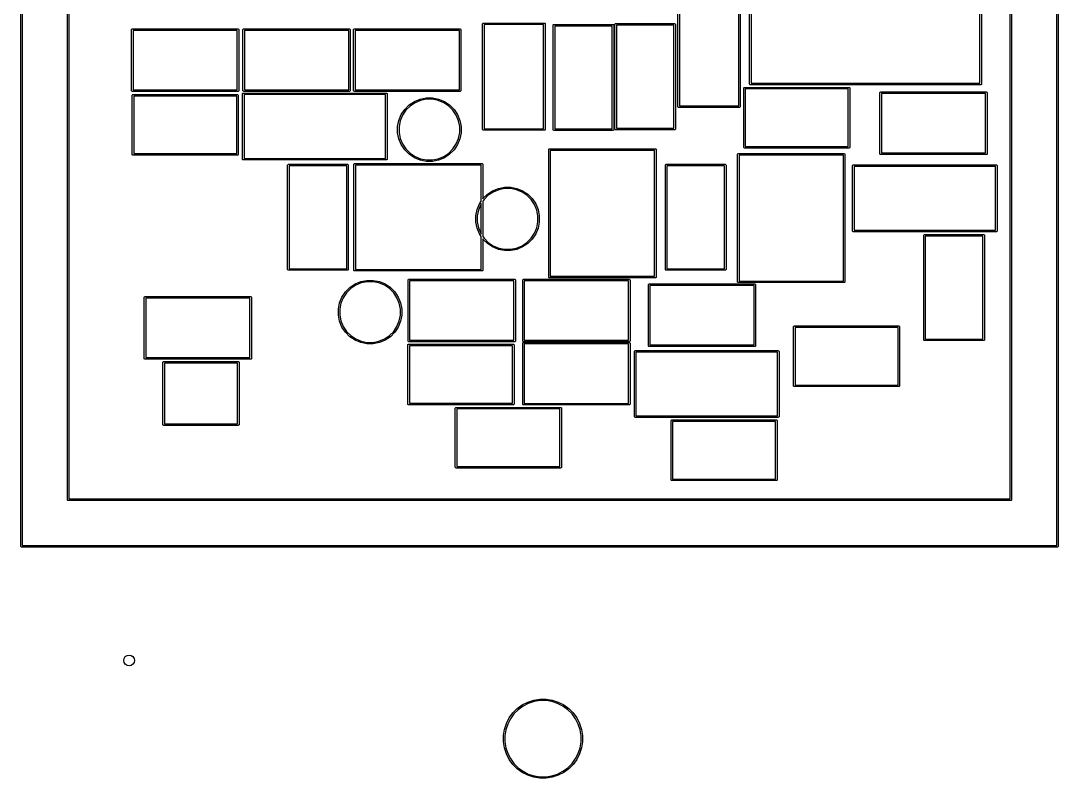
# Model space of a CAD drawing. Extents: x 3.95 to 7.48, y -4.85 to -2.96.
# Drawn here: x 3.952 to 5.265, y -4.847 to -3.888 of the extents above; entities that cross this region are included whole.
import ezdxf

# ---------------------------------------------------------------- set-up
doc = ezdxf.new("R2010")
doc.units = 0
doc.header["$MEASUREMENT"] = 0
doc.layers.add('BLACK', color=7, linetype='CONTINUOUS')

msp = doc.modelspace()

# ---------------------------------------------------------------- linework, layer by layer
at = {"layer": 'BLACK', "linetype": 'CONTINUOUS'}
for p, q in [((3.9515, -4.553), (3.9515, -3.242)), ((3.9535, -3.243), (3.9535, -4.552)), ((5.2626, -4.552), (5.2626, -3.243)), ((5.2645, -3.242), (5.2645, -4.553)), ((4.0106, -4.494), (4.0106, -3.3011)), ((4.0126, -3.302), (4.0126, -4.493)), ((5.2035, -4.493), (5.2035, -3.302)), ((5.2055, -3.3011), (5.2055, -4.494)), ((4.874, -3.9678), (4.874, -3.7552)), ((4.876, -3.7562), (4.876, -3.9668)), ((5.1654, -3.9668), (5.1654, -3.7562)), ((5.1673, -3.7552), (5.1673, -3.9678)), ((4.7831, -3.9964), (4.7831, -3.8626)), ((4.7851, -3.8636), (4.7851, -3.9955)), ((4.8603, -3.9955), (4.8603, -3.8636)), ((4.8622, -3.8626), (4.8622, -3.9964)), ((4.0918, -3.8986), (4.0924, -3.898)), ((4.0918, -3.8989), (4.0918, -3.8986)), ((4.0918, -3.9761), (4.0918, -3.8989)), ((4.0924, -3.898), (4.0927, -3.8979)), ((4.0927, -3.8979), (4.2266, -3.8979)), ((4.2266, -3.8979), (4.227, -3.898)), ((4.227, -3.898), (4.2275, -3.8986)), ((4.2275, -3.8986), (4.2276, -3.8989)), ((4.2276, -3.8989), (4.2276, -3.9761)), ((4.2328, -3.8986), (4.2334, -3.898)), ((4.2328, -3.8989), (4.2328, -3.8986)), ((4.2328, -3.9761), (4.2328, -3.8989)), ((4.2334, -3.898), (4.2337, -3.8979)), ((4.2337, -3.8979), (4.3676, -3.8979)), ((4.3676, -3.8979), (4.368, -3.898)), ((4.368, -3.898), (4.3685, -3.8986)), ((4.3685, -3.8986), (4.3686, -3.8989)), ((4.3686, -3.8989), (4.3686, -3.9761)), ((4.3728, -3.8986), (4.3734, -3.898)), ((4.3728, -3.8989), (4.3728, -3.8986)), ((4.3728, -3.9761), (4.3728, -3.8989)), ((4.3734, -3.898), (4.3737, -3.8979)), ((4.3737, -3.8979), (4.5076, -3.8979)), ((4.5076, -3.8979), (4.508, -3.898)), ((4.508, -3.898), (4.5085, -3.8986)), ((4.5085, -3.8986), (4.5086, -3.8989)), ((4.5086, -3.8989), (4.5086, -3.9761)), ((4.5361, -3.8916), (4.5362, -3.8912)), ((4.5361, -4.0254), (4.5361, -3.8916)), ((4.5362, -3.8912), (4.5367, -3.8907)), ((4.5367, -3.8907), (4.5371, -3.8906)), ((4.5371, -3.8906), (4.6143, -3.8906)), ((4.5381, -3.8926), (4.5381, -4.0245)), ((4.6133, -3.8926), (4.5381, -3.8926)), ((4.6133, -4.0245), (4.6133, -3.8926)), ((4.6143, -3.8906), (4.6146, -3.8907)), ((4.6146, -3.8907), (4.6152, -3.8912)), ((4.6152, -3.8912), (4.6152, -3.8916)), ((4.6152, -3.8916), (4.6152, -4.0254)), ((4.6253, -3.8934), (4.6254, -3.893)), ((4.6253, -4.0257), (4.6253, -3.8934)), ((4.6254, -3.893), (4.6259, -3.8925)), ((4.6259, -3.8925), (4.6263, -3.8924)), ((4.6263, -3.8924), (4.7011, -3.8924)), ((4.6273, -3.8944), (4.6273, -4.0247)), ((4.7001, -3.8944), (4.6273, -3.8944)), ((4.7001, -4.0247), (4.7001, -3.8944)), ((4.7011, -3.8924), (4.7015, -3.8925)), ((4.7015, -3.8925), (4.702, -3.893)), ((4.702, -3.893), (4.7021, -3.8934)), ((4.7021, -3.8934), (4.7021, -4.0257)), ((4.7033, -3.8924), (4.7034, -3.892)), ((4.7033, -4.0247), (4.7033, -3.8924)), ((4.7034, -3.892), (4.7039, -3.8915)), ((4.7039, -3.8915), (4.7043, -3.8914)), ((4.7043, -3.8914), (4.7791, -3.8914)), ((4.7053, -3.8934), (4.7053, -4.0237)), ((4.7781, -3.8934), (4.7053, -3.8934)), ((4.7781, -4.0237), (4.7781, -3.8934)), ((4.7791, -3.8914), (4.7795, -3.8915)), ((4.7795, -3.8915), (4.78, -3.892)), ((4.78, -3.892), (4.7801, -3.8924)), ((4.7801, -3.8924), (4.7801, -4.0247)), ((4.0937, -3.8999), (4.0937, -3.9751)), ((4.2256, -3.8999), (4.0937, -3.8999)), ((4.2256, -3.9751), (4.2256, -3.8999)), ((4.2347, -3.8999), (4.2347, -3.9751)), ((4.3666, -3.8999), (4.2347, -3.8999)), ((4.3666, -3.9751), (4.3666, -3.8999)), ((4.3747, -3.8999), (4.3747, -3.9751)), ((4.5066, -3.8999), (4.3747, -3.8999)), ((4.5066, -3.9751), (4.5066, -3.8999)), ((4.0918, -3.9765), (4.0918, -3.9761)), ((4.0924, -3.977), (4.0918, -3.9765)), ((4.0927, -3.9771), (4.0924, -3.977)), ((4.2266, -3.9771), (4.0927, -3.9771)), ((4.0937, -3.9751), (4.2256, -3.9751)), ((4.227, -3.977), (4.2266, -3.9771)), ((4.2275, -3.9765), (4.227, -3.977)), ((4.2276, -3.9761), (4.2275, -3.9765)), ((4.2328, -3.9765), (4.2328, -3.9761)), ((4.2334, -3.977), (4.2328, -3.9765)), ((4.2337, -3.9771), (4.2334, -3.977)), ((4.3676, -3.9771), (4.2337, -3.9771)), ((4.2347, -3.9751), (4.3666, -3.9751)), ((4.368, -3.977), (4.3676, -3.9771)), ((4.3685, -3.9765), (4.368, -3.977)), ((4.3686, -3.9761), (4.3685, -3.9765)), ((4.3728, -3.9765), (4.3728, -3.9761)), ((4.3734, -3.977), (4.3728, -3.9765)), ((4.3737, -3.9771), (4.3734, -3.977)), ((4.5076, -3.9771), (4.3737, -3.9771)), ((4.3747, -3.9751), (4.5066, -3.9751)), ((4.508, -3.977), (4.5076, -3.9771)), ((4.5085, -3.9765), (4.508, -3.977)), ((4.5086, -3.9761), (4.5085, -3.9765)), ((4.8665, -3.9731), (4.8666, -3.9727)), ((4.8665, -4.0479), (4.8665, -3.9731)), ((4.8666, -3.9727), (4.8672, -3.9722)), ((4.8672, -3.9722), (4.8675, -3.9721)), ((4.8675, -3.9721), (4.9998, -3.9721)), ((4.8685, -3.9741), (4.8685, -4.0469)), ((4.9988, -3.9741), (4.8685, -3.9741)), ((4.8741, -3.9682), (4.874, -3.9678)), ((4.8746, -3.9687), (4.8741, -3.9682)), ((4.875, -3.9688), (4.8746, -3.9687)), ((5.1663, -3.9688), (4.875, -3.9688)), ((4.876, -3.9668), (5.1654, -3.9668)), ((4.9988, -4.0469), (4.9988, -3.9741)), ((4.9998, -3.9721), (5.0002, -3.9722)), ((5.0002, -3.9722), (5.0007, -3.9727)), ((5.0007, -3.9727), (5.0008, -3.9731)), ((5.0008, -3.9731), (5.0008, -4.0479)), ((5.0388, -3.9786), (5.0394, -3.978)), ((5.0394, -3.978), (5.0397, -3.9779)), ((5.0397, -3.9779), (5.1736, -3.9779)), ((5.1667, -3.9687), (5.1663, -3.9688)), ((5.1673, -3.9682), (5.1667, -3.9687)), ((5.1673, -3.9678), (5.1673, -3.9682)), ((5.1736, -3.9779), (5.174, -3.978)), ((5.174, -3.978), (5.1745, -3.9786)), ((4.0925, -3.9821), (4.0926, -3.9817)), ((4.0925, -4.0569), (4.0925, -3.9821)), ((4.0926, -3.9817), (4.0932, -3.9812)), ((4.0932, -3.9812), (4.0935, -3.9811)), ((4.0935, -3.9811), (4.2258, -3.9811)), ((4.0945, -3.9831), (4.0945, -4.0559)), ((4.2248, -3.9831), (4.0945, -3.9831)), ((4.2248, -4.0559), (4.2248, -3.9831)), ((4.2258, -3.9811), (4.2262, -3.9812)), ((4.2262, -3.9812), (4.2267, -3.9817)), ((4.2267, -3.9817), (4.2268, -3.9821)), ((4.2268, -3.9821), (4.2268, -4.0569)), ((4.2321, -3.9802), (4.2322, -3.9798)), ((4.2321, -4.0629), (4.2321, -3.9802)), ((4.2322, -3.9798), (4.2327, -3.9793)), ((4.2327, -3.9793), (4.2331, -3.9792)), ((4.2331, -3.9792), (4.4142, -3.9792)), ((4.2341, -3.9812), (4.2341, -4.0619)), ((4.4132, -3.9812), (4.2341, -3.9812)), ((4.4132, -4.0619), (4.4132, -3.9812)), ((4.4142, -3.9792), (4.4146, -3.9793)), ((4.4146, -3.9793), (4.4151, -3.9798)), ((4.4151, -3.9798), (4.4152, -3.9802)), ((4.4152, -3.9802), (4.4152, -4.0629)), ((4.4431, -3.9943), (4.4497, -3.9899)), ((4.4497, -3.9899), (4.457, -3.9869)), ((4.4575, -3.9886), (4.4505, -3.9915)), ((4.457, -3.9869), (4.4647, -3.9854)), ((4.4649, -3.9871), (4.4575, -3.9886)), ((4.4647, -3.9854), (4.4726, -3.9854)), ((4.4725, -3.9871), (4.4649, -3.9871)), ((4.4799, -3.9886), (4.4725, -3.9871)), ((4.4726, -3.9854), (4.4804, -3.9869)), ((4.4869, -3.9915), (4.4799, -3.9886)), ((4.4804, -3.9869), (4.4877, -3.9899)), ((4.4877, -3.9899), (4.4943, -3.9943)), ((5.0388, -3.9789), (5.0388, -3.9786)), ((5.0388, -4.0561), (5.0388, -3.9789)), ((5.0407, -3.9799), (5.0407, -4.0551)), ((5.1726, -3.9799), (5.0407, -3.9799)), ((5.1726, -4.0551), (5.1726, -3.9799)), ((5.1745, -3.9786), (5.1746, -3.9789)), ((5.1746, -3.9789), (5.1746, -4.0561)), ((4.4331, -4.0065), (4.4375, -3.9999)), ((4.4389, -4.001), (4.4347, -4.0073)), ((4.4375, -3.9999), (4.4431, -3.9943)), ((4.4442, -3.9957), (4.4389, -4.001)), ((4.4505, -3.9915), (4.4442, -3.9957)), ((4.4931, -3.9957), (4.4869, -3.9915)), ((4.4985, -4.001), (4.4931, -3.9957)), ((4.4943, -3.9943), (4.4999, -3.9999)), ((4.5027, -4.0073), (4.4985, -4.001)), ((4.4999, -3.9999), (4.5043, -4.0065)), ((4.7832, -3.9968), (4.7831, -3.9964)), ((4.7837, -3.9974), (4.7832, -3.9968)), ((4.7841, -3.9974), (4.7837, -3.9974)), ((4.8613, -3.9974), (4.7841, -3.9974)), ((4.7851, -3.9955), (4.8603, -3.9955)), ((4.8616, -3.9974), (4.8613, -3.9974)), ((4.8622, -3.9968), (4.8616, -3.9974)), ((4.8622, -3.9964), (4.8622, -3.9968)), ((4.4285, -4.0216), (4.4301, -4.0138)), ((4.4301, -4.0138), (4.4331, -4.0065)), ((4.4318, -4.0143), (4.4303, -4.0217)), ((4.4347, -4.0073), (4.4318, -4.0143)), ((4.5056, -4.0143), (4.5027, -4.0073)), ((4.5043, -4.0065), (4.5073, -4.0138)), ((4.5071, -4.0217), (4.5056, -4.0143)), ((4.5073, -4.0138), (4.5088, -4.0216)), ((4.4285, -4.0217), (4.4285, -4.0216)), ((4.4285, -4.0295), (4.4285, -4.0217)), ((4.4301, -4.0372), (4.4285, -4.0295)), ((4.4303, -4.0217), (4.4303, -4.0293)), ((4.4303, -4.0293), (4.4318, -4.0367)), ((4.5056, -4.0367), (4.5071, -4.0293)), ((4.5071, -4.0293), (4.5071, -4.0217)), ((4.5088, -4.0295), (4.5073, -4.0372)), ((4.5088, -4.0216), (4.5088, -4.0295)), ((4.5362, -4.0258), (4.5361, -4.0254)), ((4.5367, -4.0264), (4.5362, -4.0258)), ((4.5371, -4.0264), (4.5367, -4.0264)), ((4.6143, -4.0264), (4.5371, -4.0264)), ((4.5381, -4.0245), (4.6133, -4.0245)), ((4.6146, -4.0264), (4.6143, -4.0264)), ((4.6152, -4.0258), (4.6146, -4.0264)), ((4.6152, -4.0254), (4.6152, -4.0258)), ((4.6254, -4.026), (4.6253, -4.0257)), ((4.6259, -4.0266), (4.6254, -4.026)), ((4.6263, -4.0266), (4.6259, -4.0266)), ((4.7011, -4.0266), (4.6263, -4.0266)), ((4.6273, -4.0247), (4.7001, -4.0247)), ((4.7015, -4.0266), (4.7011, -4.0266)), ((4.702, -4.026), (4.7015, -4.0266)), ((4.7021, -4.0257), (4.702, -4.026)), ((4.7034, -4.025), (4.7033, -4.0247)), ((4.7039, -4.0256), (4.7034, -4.025)), ((4.7043, -4.0256), (4.7039, -4.0256)), ((4.7791, -4.0256), (4.7043, -4.0256)), ((4.7053, -4.0237), (4.7781, -4.0237)), ((4.7795, -4.0256), (4.7791, -4.0256)), ((4.78, -4.025), (4.7795, -4.0256)), ((4.7801, -4.0247), (4.78, -4.025)), ((4.4331, -4.0445), (4.4301, -4.0372)), ((4.4318, -4.0367), (4.4347, -4.0437)), ((4.4347, -4.0437), (4.4389, -4.05)), ((4.4985, -4.05), (4.5027, -4.0437)), ((4.5027, -4.0437), (4.5056, -4.0367)), ((4.5073, -4.0372), (4.5043, -4.0445)), ((4.0926, -4.0573), (4.0925, -4.0569)), ((4.0945, -4.0559), (4.2248, -4.0559)), ((4.2268, -4.0569), (4.2267, -4.0573)), ((4.4375, -4.0511), (4.4331, -4.0445)), ((4.4431, -4.0567), (4.4375, -4.0511)), ((4.4389, -4.05), (4.4442, -4.0553)), ((4.4497, -4.0611), (4.4431, -4.0567)), ((4.4442, -4.0553), (4.4505, -4.0595)), ((4.4869, -4.0595), (4.4931, -4.0553)), ((4.4943, -4.0567), (4.4877, -4.0611)), ((4.4931, -4.0553), (4.4985, -4.05)), ((4.4999, -4.0511), (4.4943, -4.0567)), ((4.5043, -4.0445), (4.4999, -4.0511)), ((4.6198, -4.0504), (4.6204, -4.0499)), ((4.6198, -4.0508), (4.6198, -4.0504)), ((4.6198, -4.2122), (4.6198, -4.0508)), ((4.6204, -4.0499), (4.6207, -4.0498)), ((4.6207, -4.0498), (4.7546, -4.0498)), ((4.6217, -4.0518), (4.6217, -4.2112)), ((4.7536, -4.0518), (4.6217, -4.0518)), ((4.7536, -4.2112), (4.7536, -4.0518)), ((4.7546, -4.0498), (4.755, -4.0499)), ((4.755, -4.0499), (4.7555, -4.0504)), ((4.7555, -4.0504), (4.7556, -4.0508)), ((4.7556, -4.0508), (4.7556, -4.2122)), ((4.8588, -4.0564), (4.8594, -4.0559)), ((4.8588, -4.0568), (4.8588, -4.0564)), ((4.8588, -4.2182), (4.8588, -4.0568)), ((4.8594, -4.0559), (4.8597, -4.0558)), ((4.8597, -4.0558), (4.9936, -4.0558)), ((4.8666, -4.0483), (4.8665, -4.0479)), ((4.8672, -4.0488), (4.8666, -4.0483)), ((4.8675, -4.0489), (4.8672, -4.0488)), ((4.9998, -4.0489), (4.8675, -4.0489)), ((4.8685, -4.0469), (4.9988, -4.0469)), ((4.9936, -4.0558), (4.994, -4.0559)), ((4.994, -4.0559), (4.9945, -4.0564)), ((4.9945, -4.0564), (4.9946, -4.0568)), ((4.9946, -4.0568), (4.9946, -4.2182)), ((5.0002, -4.0488), (4.9998, -4.0489)), ((5.0007, -4.0483), (5.0002, -4.0488)), ((5.0008, -4.0479), (5.0007, -4.0483)), ((5.0388, -4.0565), (5.0388, -4.0561)), ((5.0394, -4.057), (5.0388, -4.0565)), ((5.0397, -4.0571), (5.0394, -4.057)), ((5.1736, -4.0571), (5.0397, -4.0571)), ((5.0407, -4.0551), (5.1726, -4.0551)), ((5.174, -4.057), (5.1736, -4.0571)), ((5.1745, -4.0565), (5.174, -4.057)), ((5.1746, -4.0561), (5.1745, -4.0565)), ((4.0932, -4.0578), (4.0926, -4.0573)), ((4.0935, -4.0579), (4.0932, -4.0578)), ((4.2258, -4.0579), (4.0935, -4.0579)), ((4.2262, -4.0578), (4.2258, -4.0579)), ((4.2267, -4.0573), (4.2262, -4.0578)), ((4.2322, -4.0632), (4.2321, -4.0629)), ((4.2327, -4.0638), (4.2322, -4.0632)), ((4.2331, -4.0638), (4.2327, -4.0638)), ((4.4142, -4.0638), (4.2331, -4.0638)), ((4.2341, -4.0619), (4.4132, -4.0619)), ((4.2893, -4.0704), (4.2894, -4.07)), ((4.2894, -4.07), (4.2899, -4.0695)), ((4.2899, -4.0695), (4.2903, -4.0694)), ((4.2903, -4.0694), (4.3651, -4.0694)), ((4.3651, -4.0694), (4.3655, -4.0695)), ((4.3655, -4.0695), (4.366, -4.07)), ((4.366, -4.07), (4.3661, -4.0704)), ((4.373, -4.0696), (4.3731, -4.0692)), ((4.373, -4.2034), (4.373, -4.0696)), ((4.3731, -4.0692), (4.3736, -4.0687)), ((4.3736, -4.0687), (4.374, -4.0686)), ((4.374, -4.0686), (4.5354, -4.0686)), ((4.4146, -4.0638), (4.4142, -4.0638)), ((4.4151, -4.0632), (4.4146, -4.0638)), ((4.4152, -4.0629), (4.4151, -4.0632)), ((4.457, -4.0641), (4.4497, -4.0611)), ((4.4505, -4.0595), (4.4575, -4.0624)), ((4.4647, -4.0657), (4.457, -4.0641)), ((4.4575, -4.0624), (4.4649, -4.0639)), ((4.4726, -4.0657), (4.4647, -4.0657)), ((4.4649, -4.0639), (4.4725, -4.0639)), ((4.4725, -4.0639), (4.4799, -4.0624)), ((4.4804, -4.0641), (4.4726, -4.0657)), ((4.4799, -4.0624), (4.4869, -4.0595)), ((4.4877, -4.0611), (4.4804, -4.0641)), ((4.5354, -4.0686), (4.5358, -4.0687)), ((4.5358, -4.0687), (4.5363, -4.0692)), ((4.5363, -4.0692), (4.5364, -4.0696)), ((4.5364, -4.0696), (4.5364, -4.1131)), ((4.7673, -4.0704), (4.7674, -4.07)), ((4.7674, -4.07), (4.7679, -4.0695)), ((4.7679, -4.0695), (4.7683, -4.0694)), ((4.7683, -4.0694), (4.8431, -4.0694)), ((4.8431, -4.0694), (4.8435, -4.0695)), ((4.8435, -4.0695), (4.844, -4.07)), ((4.844, -4.07), (4.8441, -4.0704)), ((4.8607, -4.0578), (4.8607, -4.2172)), ((4.9926, -4.0578), (4.8607, -4.0578)), ((4.9926, -4.2172), (4.9926, -4.0578)), ((5.0042, -4.0708), (5.0047, -4.0703)), ((5.0047, -4.0703), (5.0051, -4.0702)), ((5.0051, -4.0702), (5.1862, -4.0702)), ((5.1862, -4.0702), (5.1866, -4.0703)), ((5.1866, -4.0703), (5.1871, -4.0708)), ((4.2893, -4.2027), (4.2893, -4.0704)), ((4.2913, -4.0714), (4.2913, -4.2017)), ((4.3641, -4.0714), (4.2913, -4.0714)), ((4.3641, -4.2017), (4.3641, -4.0714)), ((4.3661, -4.0704), (4.3661, -4.2027)), ((4.375, -4.0706), (4.375, -4.2025)), ((4.5344, -4.0706), (4.375, -4.0706)), ((4.5344, -4.116), (4.5344, -4.0706)), ((4.7673, -4.2027), (4.7673, -4.0704)), ((4.7693, -4.0714), (4.7693, -4.2017)), ((4.8421, -4.0714), (4.7693, -4.0714)), ((4.8421, -4.2017), (4.8421, -4.0714)), ((4.8441, -4.0704), (4.8441, -4.2027)), ((5.0041, -4.0712), (5.0042, -4.0708)), ((5.0041, -4.1539), (5.0041, -4.0712)), ((5.0061, -4.0722), (5.0061, -4.1529)), ((5.1852, -4.0722), (5.0061, -4.0722)), ((5.1852, -4.1529), (5.1852, -4.0722)), ((5.1871, -4.0708), (5.1872, -4.0712)), ((5.1872, -4.0712), (5.1872, -4.1539)), ((4.5365, -4.1129), (4.5421, -4.1073)), ((4.5432, -4.1087), (4.5379, -4.114)), ((4.5421, -4.1073), (4.5487, -4.1029)), ((4.5495, -4.1045), (4.5432, -4.1087)), ((4.5487, -4.1029), (4.556, -4.0999)), ((4.5565, -4.1016), (4.5495, -4.1045)), ((4.556, -4.0999), (4.5637, -4.0984)), ((4.5639, -4.1001), (4.5565, -4.1016)), ((4.5637, -4.0984), (4.5716, -4.0984)), ((4.5715, -4.1001), (4.5639, -4.1001)), ((4.5789, -4.1016), (4.5715, -4.1001)), ((4.5716, -4.0984), (4.5794, -4.0999)), ((4.5859, -4.1045), (4.5789, -4.1016)), ((4.5794, -4.0999), (4.5867, -4.1029)), ((4.5921, -4.1087), (4.5859, -4.1045)), ((4.5867, -4.1029), (4.5933, -4.1073)), ((4.5975, -4.114), (4.5921, -4.1087)), ((4.5933, -4.1073), (4.5989, -4.1129)), ((4.5291, -4.1268), (4.5321, -4.1195)), ((4.5337, -4.1203), (4.5308, -4.1273)), ((4.5321, -4.1195), (4.5344, -4.116)), ((4.5344, -4.1192), (4.5337, -4.1203)), ((4.5344, -4.1578), (4.5344, -4.1192)), ((4.5364, -4.1131), (4.5365, -4.1129)), ((4.5379, -4.114), (4.5364, -4.1163)), ((4.5364, -4.1163), (4.5364, -4.1608)), ((4.6017, -4.1203), (4.5975, -4.114)), ((4.5989, -4.1129), (4.6033, -4.1195)), ((4.6046, -4.1273), (4.6017, -4.1203)), ((4.6033, -4.1195), (4.6063, -4.1268)), ((4.5275, -4.1346), (4.5291, -4.1268)), ((4.5275, -4.1347), (4.5275, -4.1346)), ((4.5275, -4.1425), (4.5275, -4.1347)), ((4.5308, -4.1273), (4.5293, -4.1347)), ((4.5293, -4.1347), (4.5293, -4.1423)), ((4.6061, -4.1347), (4.6046, -4.1273)), ((4.6061, -4.1423), (4.6061, -4.1347)), ((4.6063, -4.1268), (4.6078, -4.1346)), ((4.6078, -4.1346), (4.6078, -4.1425)), ((4.5291, -4.1502), (4.5275, -4.1425)), ((4.5293, -4.1423), (4.5308, -4.1497)), ((4.6046, -4.1497), (4.6061, -4.1423)), ((4.6078, -4.1425), (4.6063, -4.1502)), ((4.5321, -4.1575), (4.5291, -4.1502)), ((4.5308, -4.1497), (4.5337, -4.1567)), ((4.5344, -4.161), (4.5321, -4.1575)), ((4.5337, -4.1567), (4.5344, -4.1578)), ((4.5344, -4.2025), (4.5344, -4.161)), ((4.5364, -4.1608), (4.5379, -4.163)), ((4.5975, -4.163), (4.6017, -4.1567)), ((4.6033, -4.1575), (4.5989, -4.1641)), ((4.6017, -4.1567), (4.6046, -4.1497)), ((4.6063, -4.1502), (4.6033, -4.1575)), ((5.0042, -4.1542), (5.0041, -4.1539)), ((5.0047, -4.1548), (5.0042, -4.1542)), ((5.0051, -4.1548), (5.0047, -4.1548)), ((5.1862, -4.1548), (5.0051, -4.1548)), ((5.0061, -4.1529), (5.1852, -4.1529)), ((5.0943, -4.1594), (5.0944, -4.159)), ((5.0943, -4.2917), (5.0943, -4.1594)), ((5.0944, -4.159), (5.0949, -4.1585)), ((5.0949, -4.1585), (5.0953, -4.1584)), ((5.0953, -4.1584), (5.1701, -4.1584)), ((5.0963, -4.1604), (5.0963, -4.2907)), ((5.1691, -4.1604), (5.0963, -4.1604)), ((5.1691, -4.2907), (5.1691, -4.1604)), ((5.1701, -4.1584), (5.1705, -4.1585)), ((5.1705, -4.1585), (5.171, -4.159)), ((5.171, -4.159), (5.1711, -4.1594)), ((5.1711, -4.1594), (5.1711, -4.2917)), ((5.1866, -4.1548), (5.1862, -4.1548)), ((5.1871, -4.1542), (5.1866, -4.1548)), ((5.1872, -4.1539), (5.1871, -4.1542)), ((4.5365, -4.1641), (4.5364, -4.1639)), ((4.5364, -4.1639), (4.5364, -4.2034)), ((4.5421, -4.1697), (4.5365, -4.1641)), ((4.5379, -4.163), (4.5432, -4.1683)), ((4.5487, -4.1741), (4.5421, -4.1697)), ((4.5432, -4.1683), (4.5495, -4.1725)), ((4.556, -4.1771), (4.5487, -4.1741)), ((4.5495, -4.1725), (4.5565, -4.1754)), ((4.5789, -4.1754), (4.5859, -4.1725)), ((4.5867, -4.1741), (4.5794, -4.1771)), ((4.5859, -4.1725), (4.5921, -4.1683)), ((4.5933, -4.1697), (4.5867, -4.1741)), ((4.5921, -4.1683), (4.5975, -4.163)), ((4.5989, -4.1641), (4.5933, -4.1697)), ((4.5637, -4.1787), (4.556, -4.1771)), ((4.5565, -4.1754), (4.5639, -4.1769)), ((4.5716, -4.1787), (4.5637, -4.1787)), ((4.5639, -4.1769), (4.5715, -4.1769)), ((4.5715, -4.1769), (4.5789, -4.1754)), ((4.5794, -4.1771), (4.5716, -4.1787)), ((4.2894, -4.203), (4.2893, -4.2027)), ((4.2899, -4.2036), (4.2894, -4.203)), ((4.2903, -4.2036), (4.2899, -4.2036)), ((4.3651, -4.2036), (4.2903, -4.2036)), ((4.2913, -4.2017), (4.3641, -4.2017)), ((4.3655, -4.2036), (4.3651, -4.2036)), ((4.366, -4.203), (4.3655, -4.2036)), ((4.3661, -4.2027), (4.366, -4.203)), ((4.3731, -4.2038), (4.373, -4.2034)), ((4.3736, -4.2044), (4.3731, -4.2038)), ((4.374, -4.2044), (4.3736, -4.2044)), ((4.5354, -4.2044), (4.374, -4.2044)), ((4.375, -4.2025), (4.5344, -4.2025)), ((4.5358, -4.2044), (4.5354, -4.2044)), ((4.5363, -4.2038), (4.5358, -4.2044)), ((4.5364, -4.2034), (4.5363, -4.2038)), ((4.6198, -4.2126), (4.6198, -4.2122)), ((4.6204, -4.2131), (4.6198, -4.2126)), ((4.6207, -4.2132), (4.6204, -4.2131)), ((4.7546, -4.2132), (4.6207, -4.2132)), ((4.6217, -4.2112), (4.7536, -4.2112)), ((4.755, -4.2131), (4.7546, -4.2132)), ((4.7555, -4.2126), (4.755, -4.2131)), ((4.7556, -4.2122), (4.7555, -4.2126)), ((4.7674, -4.203), (4.7673, -4.2027)), ((4.7679, -4.2036), (4.7674, -4.203)), ((4.7683, -4.2036), (4.7679, -4.2036)), ((4.8431, -4.2036), (4.7683, -4.2036)), ((4.7693, -4.2017), (4.8421, -4.2017)), ((4.8435, -4.2036), (4.8431, -4.2036)), ((4.844, -4.203), (4.8435, -4.2036)), ((4.8441, -4.2027), (4.844, -4.203)), ((4.3625, -4.2309), (4.3681, -4.2253)), ((4.3692, -4.2267), (4.3639, -4.232)), ((4.3681, -4.2253), (4.3747, -4.2209)), ((4.3755, -4.2225), (4.3692, -4.2267)), ((4.3747, -4.2209), (4.382, -4.2179)), ((4.3825, -4.2196), (4.3755, -4.2225)), ((4.382, -4.2179), (4.3897, -4.2164)), ((4.3899, -4.2181), (4.3825, -4.2196)), ((4.3897, -4.2164), (4.3976, -4.2164)), ((4.3975, -4.2181), (4.3899, -4.2181)), ((4.4049, -4.2196), (4.3975, -4.2181)), ((4.3976, -4.2164), (4.4054, -4.2179)), ((4.4119, -4.2225), (4.4049, -4.2196)), ((4.4054, -4.2179), (4.4127, -4.2209)), ((4.4181, -4.2267), (4.4119, -4.2225)), ((4.4127, -4.2209), (4.4193, -4.2253)), ((4.4235, -4.232), (4.4181, -4.2267)), ((4.4193, -4.2253), (4.4249, -4.2309)), ((4.4418, -4.2156), (4.4424, -4.215)), ((4.4418, -4.2159), (4.4418, -4.2156)), ((4.4418, -4.2931), (4.4418, -4.2159)), ((4.4424, -4.215), (4.4427, -4.2149)), ((4.4427, -4.2149), (4.5766, -4.2149)), ((4.4437, -4.2169), (4.4437, -4.2921)), ((4.5756, -4.2169), (4.4437, -4.2169)), ((4.5756, -4.2921), (4.5756, -4.2169)), ((4.5766, -4.2149), (4.577, -4.215)), ((4.577, -4.215), (4.5775, -4.2156)), ((4.5775, -4.2156), (4.5776, -4.2159)), ((4.5776, -4.2159), (4.5776, -4.2931)), ((4.5868, -4.2156), (4.5874, -4.215)), ((4.5868, -4.2159), (4.5868, -4.2156)), ((4.5868, -4.2931), (4.5868, -4.2159)), ((4.5874, -4.215), (4.5877, -4.2149)), ((4.5877, -4.2149), (4.7216, -4.2149)), ((4.5887, -4.2169), (4.5887, -4.2921)), ((4.7206, -4.2169), (4.5887, -4.2169)), ((4.7206, -4.2921), (4.7206, -4.2169)), ((4.7216, -4.2149), (4.722, -4.215)), ((4.722, -4.215), (4.7225, -4.2156)), ((4.7225, -4.2156), (4.7226, -4.2159)), ((4.7226, -4.2159), (4.7226, -4.2931)), ((4.7458, -4.2216), (4.7464, -4.221)), ((4.7458, -4.2219), (4.7458, -4.2216)), ((4.7458, -4.2991), (4.7458, -4.2219)), ((4.7464, -4.221), (4.7467, -4.2209)), ((4.7467, -4.2209), (4.8806, -4.2209)), ((4.7477, -4.2229), (4.7477, -4.2981)), ((4.8796, -4.2229), (4.7477, -4.2229)), ((4.8588, -4.2186), (4.8588, -4.2182)), ((4.8594, -4.2191), (4.8588, -4.2186)), ((4.8597, -4.2192), (4.8594, -4.2191)), ((4.9936, -4.2192), (4.8597, -4.2192)), ((4.8607, -4.2172), (4.9926, -4.2172)), ((4.8796, -4.2981), (4.8796, -4.2229)), ((4.8806, -4.2209), (4.881, -4.221)), ((4.881, -4.221), (4.8815, -4.2216)), ((4.8815, -4.2216), (4.8816, -4.2219)), ((4.8816, -4.2219), (4.8816, -4.2991)), ((4.994, -4.2191), (4.9936, -4.2192)), ((4.9945, -4.2186), (4.994, -4.2191)), ((4.9946, -4.2182), (4.9945, -4.2186)), ((4.1078, -4.2376), (4.1084, -4.237)), ((4.1078, -4.2379), (4.1078, -4.2376)), ((4.1078, -4.3151), (4.1078, -4.2379)), ((4.1084, -4.237), (4.1087, -4.2369)), ((4.1087, -4.2369), (4.2426, -4.2369)), ((4.1097, -4.2389), (4.1097, -4.3141)), ((4.2416, -4.2389), (4.1097, -4.2389)), ((4.2416, -4.3141), (4.2416, -4.2389)), ((4.2426, -4.2369), (4.243, -4.237)), ((4.243, -4.237), (4.2435, -4.2376)), ((4.2435, -4.2376), (4.2436, -4.2379)), ((4.2436, -4.2379), (4.2436, -4.3151)), ((4.3551, -4.2448), (4.3581, -4.2375)), ((4.3597, -4.2383), (4.3568, -4.2453)), ((4.3581, -4.2375), (4.3625, -4.2309)), ((4.3639, -4.232), (4.3597, -4.2383)), ((4.4277, -4.2383), (4.4235, -4.232)), ((4.4249, -4.2309), (4.4293, -4.2375)), ((4.4306, -4.2453), (4.4277, -4.2383)), ((4.4293, -4.2375), (4.4323, -4.2448)), ((4.3535, -4.2526), (4.3551, -4.2448)), ((4.3535, -4.2527), (4.3535, -4.2526)), ((4.3535, -4.2605), (4.3535, -4.2527)), ((4.3568, -4.2453), (4.3553, -4.2527)), ((4.3553, -4.2527), (4.3553, -4.2603)), ((4.4321, -4.2527), (4.4306, -4.2453)), ((4.4321, -4.2603), (4.4321, -4.2527)), ((4.4323, -4.2448), (4.4338, -4.2526)), ((4.4338, -4.2526), (4.4338, -4.2605)), ((4.3551, -4.2682), (4.3535, -4.2605)), ((4.3553, -4.2603), (4.3568, -4.2677)), ((4.4306, -4.2677), (4.4321, -4.2603)), ((4.4338, -4.2605), (4.4323, -4.2682)), ((4.3581, -4.2755), (4.3551, -4.2682)), ((4.3568, -4.2677), (4.3597, -4.2747)), ((4.3625, -4.2821), (4.3581, -4.2755)), ((4.3597, -4.2747), (4.3639, -4.281)), ((4.4235, -4.281), (4.4277, -4.2747)), ((4.4293, -4.2755), (4.4249, -4.2821)), ((4.4277, -4.2747), (4.4306, -4.2677)), ((4.4323, -4.2682), (4.4293, -4.2755)), ((4.9295, -4.2751), (4.9296, -4.2747)), ((4.9295, -4.3499), (4.9295, -4.2751)), ((4.9296, -4.2747), (4.9302, -4.2742)), ((4.9302, -4.2742), (4.9305, -4.2741)), ((4.9305, -4.2741), (5.0628, -4.2741)), ((4.9315, -4.2761), (4.9315, -4.3489)), ((5.0618, -4.2761), (4.9315, -4.2761)), ((5.0618, -4.3489), (5.0618, -4.2761)), ((5.0628, -4.2741), (5.0632, -4.2742)), ((5.0632, -4.2742), (5.0637, -4.2747)), ((5.0637, -4.2747), (5.0638, -4.2751)), ((5.0638, -4.2751), (5.0638, -4.3499)), ((4.3681, -4.2877), (4.3625, -4.2821)), ((4.3639, -4.281), (4.3692, -4.2863)), ((4.3747, -4.2921), (4.3681, -4.2877)), ((4.3692, -4.2863), (4.3755, -4.2905)), ((4.382, -4.2951), (4.3747, -4.2921)), ((4.3755, -4.2905), (4.3825, -4.2934)), ((4.3825, -4.2934), (4.3899, -4.2949)), ((4.3975, -4.2949), (4.4049, -4.2934)), ((4.4049, -4.2934), (4.4119, -4.2905)), ((4.4127, -4.2921), (4.4054, -4.2951)), ((4.4119, -4.2905), (4.4181, -4.2863)), ((4.4193, -4.2877), (4.4127, -4.2921)), ((4.4181, -4.2863), (4.4235, -4.281)), ((4.4249, -4.2821), (4.4193, -4.2877)), ((4.4418, -4.2935), (4.4418, -4.2931)), ((4.4424, -4.294), (4.4418, -4.2935)), ((4.4437, -4.2921), (4.5756, -4.2921)), ((4.5775, -4.2935), (4.577, -4.294)), ((4.5776, -4.2931), (4.5775, -4.2935)), ((4.5868, -4.2935), (4.5868, -4.2931)), ((4.5874, -4.294), (4.5868, -4.2935)), ((4.5887, -4.2921), (4.7206, -4.2921)), ((4.7225, -4.2935), (4.722, -4.294)), ((4.7226, -4.2931), (4.7225, -4.2935)), ((5.0944, -4.292), (5.0943, -4.2917)), ((5.0949, -4.2926), (5.0944, -4.292)), ((5.0953, -4.2926), (5.0949, -4.2926)), ((5.1701, -4.2926), (5.0953, -4.2926)), ((5.0963, -4.2907), (5.1691, -4.2907)), ((5.1705, -4.2926), (5.1701, -4.2926)), ((5.171, -4.292), (5.1705, -4.2926)), ((5.1711, -4.2917), (5.171, -4.292)), ((4.3897, -4.2967), (4.382, -4.2951)), ((4.3976, -4.2967), (4.3897, -4.2967)), ((4.3899, -4.2949), (4.3975, -4.2949)), ((4.4054, -4.2951), (4.3976, -4.2967)), ((4.4415, -4.2981), (4.4416, -4.2977)), ((4.4415, -4.3729), (4.4415, -4.2981)), ((4.4416, -4.2977), (4.4422, -4.2972)), ((4.4422, -4.2972), (4.4425, -4.2971)), ((4.4427, -4.2941), (4.4424, -4.294)), ((4.4425, -4.2971), (4.5748, -4.2971)), ((4.5766, -4.2941), (4.4427, -4.2941)), ((4.4435, -4.2991), (4.4435, -4.3719)), ((4.5738, -4.2991), (4.4435, -4.2991)), ((4.5738, -4.3719), (4.5738, -4.2991)), ((4.5748, -4.2971), (4.5752, -4.2972)), ((4.5752, -4.2972), (4.5757, -4.2977)), ((4.5757, -4.2977), (4.5758, -4.2981)), ((4.5758, -4.2981), (4.5758, -4.3729)), ((4.577, -4.294), (4.5766, -4.2941)), ((4.5868, -4.2956), (4.5874, -4.295)), ((4.5868, -4.2959), (4.5868, -4.2956)), ((4.5868, -4.3731), (4.5868, -4.2959)), ((4.5877, -4.2941), (4.5874, -4.294)), ((4.5874, -4.295), (4.5877, -4.2949)), ((4.7216, -4.2941), (4.5877, -4.2941)), ((4.5877, -4.2949), (4.7216, -4.2949)), ((4.5887, -4.2969), (4.5887, -4.3721)), ((4.7206, -4.2969), (4.5887, -4.2969)), ((4.7206, -4.3721), (4.7206, -4.2969)), ((4.722, -4.294), (4.7216, -4.2941)), ((4.7216, -4.2949), (4.722, -4.295)), ((4.722, -4.295), (4.7225, -4.2956)), ((4.7225, -4.2956), (4.7226, -4.2959)), ((4.7226, -4.2959), (4.7226, -4.3731)), ((4.7281, -4.3062), (4.7282, -4.3058)), ((4.7281, -4.3889), (4.7281, -4.3062)), ((4.7282, -4.3058), (4.7287, -4.3053)), ((4.7287, -4.3053), (4.7291, -4.3052)), ((4.7291, -4.3052), (4.9102, -4.3052)), ((4.7458, -4.2995), (4.7458, -4.2991)), ((4.7464, -4.3), (4.7458, -4.2995)), ((4.7467, -4.3001), (4.7464, -4.3)), ((4.8806, -4.3001), (4.7467, -4.3001)), ((4.7477, -4.2981), (4.8796, -4.2981)), ((4.881, -4.3), (4.8806, -4.3001)), ((4.8815, -4.2995), (4.881, -4.3)), ((4.8816, -4.2991), (4.8815, -4.2995)), ((4.9102, -4.3052), (4.9106, -4.3053)), ((4.9106, -4.3053), (4.9111, -4.3058)), ((4.9111, -4.3058), (4.9112, -4.3062)), ((4.9112, -4.3062), (4.9112, -4.3889)), ((4.1078, -4.3155), (4.1078, -4.3151)), ((4.1084, -4.316), (4.1078, -4.3155)), ((4.1087, -4.3161), (4.1084, -4.316)), ((4.2426, -4.3161), (4.1087, -4.3161)), ((4.1097, -4.3141), (4.2416, -4.3141)), ((4.1315, -4.3198), (4.1321, -4.3192)), ((4.1321, -4.3192), (4.1324, -4.3192)), ((4.1324, -4.3192), (4.2269, -4.3192)), ((4.2269, -4.3192), (4.2273, -4.3192)), ((4.2273, -4.3192), (4.2278, -4.3198)), ((4.243, -4.316), (4.2426, -4.3161)), ((4.2435, -4.3155), (4.243, -4.316)), ((4.2436, -4.3151), (4.2435, -4.3155)), ((4.7301, -4.3072), (4.7301, -4.3879)), ((4.9092, -4.3072), (4.7301, -4.3072)), ((4.9092, -4.3879), (4.9092, -4.3072)), ((4.1314, -4.3201), (4.1315, -4.3198)), ((4.1314, -4.3989), (4.1314, -4.3201)), ((4.1334, -4.3211), (4.1334, -4.3979)), ((4.2259, -4.3211), (4.1334, -4.3211)), ((4.2259, -4.3979), (4.2259, -4.3211)), ((4.2278, -4.3198), (4.2279, -4.3201)), ((4.2279, -4.3201), (4.2279, -4.3989)), ((4.9296, -4.3503), (4.9295, -4.3499)), ((4.9302, -4.3508), (4.9296, -4.3503)), ((4.9305, -4.3509), (4.9302, -4.3508)), ((5.0628, -4.3509), (4.9305, -4.3509)), ((4.9315, -4.3489), (5.0618, -4.3489)), ((5.0632, -4.3508), (5.0628, -4.3509)), ((5.0637, -4.3503), (5.0632, -4.3508)), ((5.0638, -4.3499), (5.0637, -4.3503)), ((4.4435, -4.3719), (4.5738, -4.3719)), ((4.5887, -4.3721), (4.7206, -4.3721)), ((4.4416, -4.3733), (4.4415, -4.3729)), ((4.4422, -4.3738), (4.4416, -4.3733)), ((4.4425, -4.3739), (4.4422, -4.3738)), ((4.5748, -4.3739), (4.4425, -4.3739)), ((4.5015, -4.3781), (4.5016, -4.3777)), ((4.5015, -4.4529), (4.5015, -4.3781)), ((4.5016, -4.3777), (4.5022, -4.3772)), ((4.5022, -4.3772), (4.5025, -4.3771)), ((4.5025, -4.3771), (4.6348, -4.3771)), ((4.5035, -4.3791), (4.5035, -4.4519)), ((4.6338, -4.3791), (4.5035, -4.3791)), ((4.5752, -4.3738), (4.5748, -4.3739)), ((4.5757, -4.3733), (4.5752, -4.3738)), ((4.5758, -4.3729), (4.5757, -4.3733)), ((4.5868, -4.3735), (4.5868, -4.3731)), ((4.5874, -4.374), (4.5868, -4.3735)), ((4.5877, -4.3741), (4.5874, -4.374)), ((4.7216, -4.3741), (4.5877, -4.3741)), ((4.6338, -4.4519), (4.6338, -4.3791)), ((4.6348, -4.3771), (4.6352, -4.3772)), ((4.6352, -4.3772), (4.6357, -4.3777)), ((4.6357, -4.3777), (4.6358, -4.3781)), ((4.6358, -4.3781), (4.6358, -4.4529)), ((4.722, -4.374), (4.7216, -4.3741)), ((4.7225, -4.3735), (4.722, -4.374)), ((4.7226, -4.3731), (4.7225, -4.3735)), ((4.1334, -4.3979), (4.2259, -4.3979)), ((4.7282, -4.3892), (4.7281, -4.3889)), ((4.7287, -4.3898), (4.7282, -4.3892)), ((4.7291, -4.3898), (4.7287, -4.3898)), ((4.9102, -4.3898), (4.7291, -4.3898)), ((4.7301, -4.3879), (4.9092, -4.3879)), ((4.7745, -4.3941), (4.7746, -4.3937)), ((4.7745, -4.4689), (4.7745, -4.3941)), ((4.7746, -4.3937), (4.7752, -4.3932)), ((4.7752, -4.3932), (4.7755, -4.3931)), ((4.7755, -4.3931), (4.9078, -4.3931)), ((4.7765, -4.3951), (4.7765, -4.4679)), ((4.9068, -4.3951), (4.7765, -4.3951)), ((4.9068, -4.4679), (4.9068, -4.3951)), ((4.9078, -4.3931), (4.9082, -4.3932)), ((4.9082, -4.3932), (4.9087, -4.3937)), ((4.9087, -4.3937), (4.9088, -4.3941)), ((4.9088, -4.3941), (4.9088, -4.4689)), ((4.9106, -4.3898), (4.9102, -4.3898)), ((4.9111, -4.3892), (4.9106, -4.3898)), ((4.9112, -4.3889), (4.9111, -4.3892)), ((4.1315, -4.3993), (4.1314, -4.3989)), ((4.1321, -4.3998), (4.1315, -4.3993)), ((4.1324, -4.3999), (4.1321, -4.3998)), ((4.2269, -4.3999), (4.1324, -4.3999)), ((4.2273, -4.3998), (4.2269, -4.3999)), ((4.2278, -4.3993), (4.2273, -4.3998)), ((4.2279, -4.3989), (4.2278, -4.3993)), ((4.5016, -4.4533), (4.5015, -4.4529)), ((4.5022, -4.4538), (4.5016, -4.4533)), ((4.5025, -4.4539), (4.5022, -4.4538)), ((4.6348, -4.4539), (4.5025, -4.4539)), ((4.5035, -4.4519), (4.6338, -4.4519)), ((4.6352, -4.4538), (4.6348, -4.4539)), ((4.6357, -4.4533), (4.6352, -4.4538)), ((4.6358, -4.4529), (4.6357, -4.4533)), ((4.7746, -4.4693), (4.7745, -4.4689)), ((4.7752, -4.4698), (4.7746, -4.4693)), ((4.7755, -4.4699), (4.7752, -4.4698)), ((4.9078, -4.4699), (4.7755, -4.4699)), ((4.7765, -4.4679), (4.9068, -4.4679)), ((4.9082, -4.4698), (4.9078, -4.4699)), ((4.9087, -4.4693), (4.9082, -4.4698)), ((4.9088, -4.4689), (4.9087, -4.4693)), ((4.0107, -4.4944), (4.0106, -4.494)), ((4.0112, -4.4949), (4.0107, -4.4944)), ((4.0116, -4.495), (4.0112, -4.4949)), ((5.2045, -4.495), (4.0116, -4.495)), ((4.0126, -4.493), (5.2035, -4.493)), ((5.2049, -4.4949), (5.2045, -4.495)), ((5.2054, -4.4944), (5.2049, -4.4949)), ((5.2055, -4.494), (5.2054, -4.4944)), ((3.9516, -4.5534), (3.9515, -4.553)), ((3.9522, -4.5539), (3.9516, -4.5534)), ((3.9525, -4.554), (3.9522, -4.5539)), ((5.2636, -4.554), (3.9525, -4.554)), ((3.9535, -4.552), (5.2626, -4.552)), ((5.2639, -4.5539), (5.2636, -4.554)), ((5.2645, -4.5534), (5.2639, -4.5539)), ((5.2645, -4.553), (5.2645, -4.5534)), ((4.5862, -4.7538), (4.5932, -4.7502)), ((4.5939, -4.7519), (4.5872, -4.7553)), ((4.5932, -4.7502), (4.6007, -4.7478)), ((4.6012, -4.7495), (4.5939, -4.7519)), ((4.6007, -4.7478), (4.6085, -4.7465)), ((4.6087, -4.7483), (4.6012, -4.7495)), ((4.6085, -4.7465), (4.6164, -4.7465)), ((4.6163, -4.7483), (4.6087, -4.7483)), ((4.6237, -4.7495), (4.6163, -4.7483)), ((4.6164, -4.7465), (4.6242, -4.7478)), ((4.631, -4.7519), (4.6237, -4.7495)), ((4.6242, -4.7478), (4.6317, -4.7502)), ((4.6377, -4.7553), (4.631, -4.7519)), ((4.6317, -4.7502), (4.6387, -4.7538)), ((4.5697, -4.7703), (4.5743, -4.764)), ((4.5757, -4.7652), (4.5712, -4.7713)), ((4.5743, -4.764), (4.5799, -4.7584)), ((4.581, -4.7598), (4.5757, -4.7652)), ((4.5799, -4.7584), (4.5862, -4.7538)), ((4.5872, -4.7553), (4.581, -4.7598)), ((4.6439, -4.7598), (4.6377, -4.7553)), ((4.6387, -4.7538), (4.6451, -4.7584)), ((4.6492, -4.7652), (4.6439, -4.7598)), ((4.6451, -4.7584), (4.6506, -4.764)), ((4.6537, -4.7713), (4.6492, -4.7652)), ((4.6506, -4.764), (4.6553, -4.7703)), ((4.5636, -4.7849), (4.5661, -4.7774)), ((4.5678, -4.7781), (4.5654, -4.7853)), ((4.5661, -4.7774), (4.5697, -4.7703)), ((4.5712, -4.7713), (4.5678, -4.7781)), ((4.6571, -4.7781), (4.6537, -4.7713)), ((4.6553, -4.7703), (4.6588, -4.7774)), ((4.6595, -4.7853), (4.6571, -4.7781)), ((4.6588, -4.7774), (4.6613, -4.7849)), ((4.5624, -4.7926), (4.5636, -4.7849)), ((4.5654, -4.7853), (4.5642, -4.7928)), ((4.6607, -4.7928), (4.6595, -4.7853)), ((4.6613, -4.7849), (4.6625, -4.7926)), ((4.5624, -4.7928), (4.5624, -4.7926)), ((4.5624, -4.8005), (4.5624, -4.7928)), ((4.5636, -4.8083), (4.5624, -4.8005)), ((4.5642, -4.7928), (4.5642, -4.8004)), ((4.5642, -4.8004), (4.5654, -4.8079)), ((4.6595, -4.8079), (4.6607, -4.8004)), ((4.6607, -4.8004), (4.6607, -4.7928)), ((4.6625, -4.8005), (4.6613, -4.8083)), ((4.6625, -4.7926), (4.6625, -4.8005)), ((4.5661, -4.8158), (4.5636, -4.8083)), ((4.5654, -4.8079), (4.5678, -4.8151)), ((4.5697, -4.8228), (4.5661, -4.8158)), ((4.5678, -4.8151), (4.5712, -4.8218)), ((4.6537, -4.8218), (4.6571, -4.8151)), ((4.6588, -4.8158), (4.6553, -4.8228)), ((4.6571, -4.8151), (4.6595, -4.8079)), ((4.6613, -4.8083), (4.6588, -4.8158)), ((4.5743, -4.8292), (4.5697, -4.8228)), ((4.5712, -4.8218), (4.5757, -4.828)), ((4.5799, -4.8347), (4.5743, -4.8292)), ((4.5757, -4.828), (4.581, -4.8334)), ((4.6439, -4.8334), (4.6492, -4.828)), ((4.6506, -4.8292), (4.6451, -4.8347)), ((4.6492, -4.828), (4.6537, -4.8218)), ((4.6553, -4.8228), (4.6506, -4.8292)), ((4.5862, -4.8394), (4.5799, -4.8347)), ((4.581, -4.8334), (4.5872, -4.8378)), ((4.5932, -4.8429), (4.5862, -4.8394)), ((4.5872, -4.8378), (4.5939, -4.8413)), ((4.6007, -4.8454), (4.5932, -4.8429)), ((4.5939, -4.8413), (4.6012, -4.8436)), ((4.6012, -4.8436), (4.6087, -4.8448)), ((4.6087, -4.8448), (4.6163, -4.8448)), ((4.6163, -4.8448), (4.6237, -4.8436)), ((4.6237, -4.8436), (4.631, -4.8413)), ((4.6317, -4.8429), (4.6242, -4.8454)), ((4.631, -4.8413), (4.6377, -4.8378)), ((4.6387, -4.8394), (4.6317, -4.8429)), ((4.6377, -4.8378), (4.6439, -4.8334)), ((4.6451, -4.8347), (4.6387, -4.8394)), ((4.6085, -4.8466), (4.6007, -4.8454)), ((4.6164, -4.8466), (4.6085, -4.8466)), ((4.6242, -4.8454), (4.6164, -4.8466))]:
    msp.add_line(p, q, dxfattribs=at)
at = {"layer": 'BLACK'}
msp.add_circle((4.0887, -4.6975), 0.00689, dxfattribs=at)
msp.add_circle((4.0887, -4.6975), 0.00689, dxfattribs=at)

doc.saveas('drawing.dxf')
